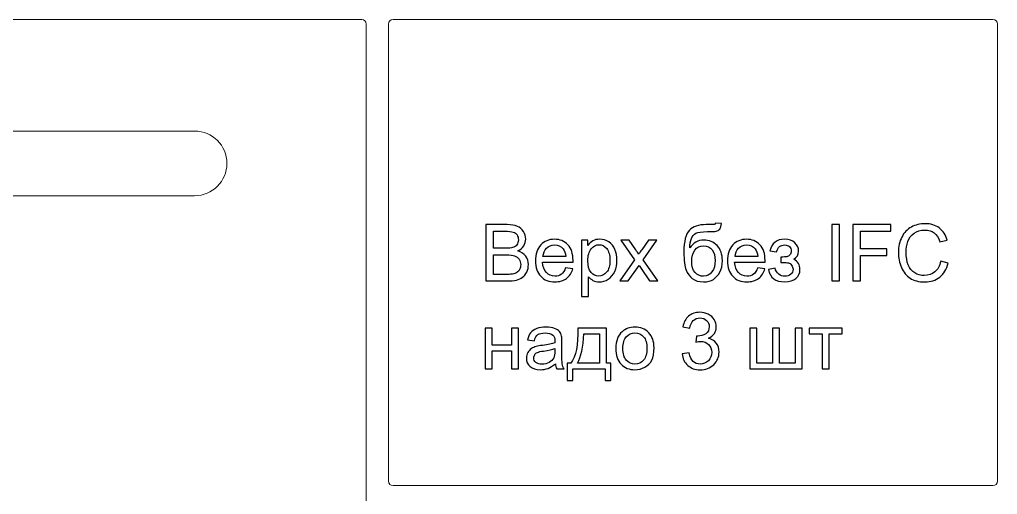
# Model space of a CAD drawing. Header units: millimetres. Extents: x -710 to 427, y -268 to 707.
# Drawn here: x -309.7 to 128.8, y 493.7 to 706.7 of the extents above; entities that cross this region are included whole.
import ezdxf

# ---------------------------------------------------------------- set-up
doc = ezdxf.new("R2010")
doc.units = ezdxf.units.MM
doc.header["$MEASUREMENT"] = 0
doc.layers.add('layer 1', color=7, linetype='Continuous')

msp = doc.modelspace()

# ---------------------------------------------------------------- linework, layer by layer
at = {"layer": 'layer 1', "color": 250, "lineweight": 9}
for points, knots in [([(-423.2392, 132.658), (-423.2392, 132.658), (-426.2391, 132.658), (-426.2391, 132.658), (-426.7899, 132.658), (-427.2391, 133.1072), (-427.2391, 133.658), (-427.2391, 133.658), (-427.2391, 704.658), (-427.2391, 704.658), (-427.2391, 705.7596), (-426.3407, 706.658), (-425.2391, 706.658), (-425.2391, 706.658), (-156.2391, 706.658), (-156.2391, 706.658), (-155.1375, 706.658), (-154.2391, 705.7596), (-154.2391, 704.658), (-154.2391, 704.658), (-154.2391, 133.658), (-154.2391, 133.658), (-154.2391, 133.1072), (-154.6883, 132.658), (-155.2391, 132.658), (-155.2391, 132.658), (-158.2392, 132.658), (-158.2392, 132.658), (-158.79, 132.658), (-159.2392, 132.2088), (-159.2392, 131.658), (-159.2392, 131.658), (-159.2392, 128.658), (-159.2392, 128.658), (-159.2392, 128.1072), (-159.6884, 127.658), (-160.2392, 127.658), (-160.2392, 127.658), (-421.2392, 127.658), (-421.2392, 127.658), (-421.79, 127.658), (-422.2392, 128.1072), (-422.2392, 128.658), (-422.2392, 128.658), (-422.2392, 131.658), (-422.2392, 131.658), (-422.2392, 132.2088), (-422.6884, 132.658), (-423.2392, 132.658)], [0, 0, 0, 0, 0.0625, 0.0625, 0.0625, 0.125, 0.125, 0.125, 0.1875, 0.1875, 0.1875, 0.25, 0.25, 0.25, 0.3125, 0.3125, 0.3125, 0.375, 0.375, 0.375, 0.4375, 0.4375, 0.4375, 0.5, 0.5, 0.5, 0.5625, 0.5625, 0.5625, 0.625, 0.625, 0.625, 0.6875, 0.6875, 0.6875, 0.75, 0.75, 0.75, 0.8125, 0.8125, 0.8125, 0.875, 0.875, 0.875, 0.9375, 0.9375, 0.9375, 1, 1, 1, 1]), ([(-142.2391, 706.658), (-142.2391, 706.658), (126.7609, 706.658), (126.7609, 706.658), (127.8625, 706.658), (128.7609, 705.7596), (128.7609, 704.658), (128.7609, 704.658), (128.7609, 499.658), (128.7609, 499.658), (128.7609, 498.5564), (127.8625, 497.658), (126.7609, 497.658), (126.7609, 497.658), (-142.2391, 497.658), (-142.2391, 497.658), (-143.3407, 497.658), (-144.2391, 498.5564), (-144.2391, 499.658), (-144.2391, 499.658), (-144.2391, 704.658), (-144.2391, 704.658), (-144.2391, 705.7596), (-143.3407, 706.658), (-142.2391, 706.658)], [0, 0, 0, 0, 0.125, 0.125, 0.125, 0.25, 0.25, 0.25, 0.375, 0.375, 0.375, 0.5, 0.5, 0.5, 0.625, 0.625, 0.625, 0.75, 0.75, 0.75, 0.875, 0.875, 0.875, 1, 1, 1, 1]), ([(-231.2391, 627.658), (-231.2391, 627.658), (-350.2391, 627.658), (-350.2391, 627.658), (-358.2472, 627.658), (-364.7391, 634.1498), (-364.7391, 642.158), (-364.7391, 650.1662), (-358.2472, 656.658), (-350.2391, 656.658), (-350.2391, 656.658), (-231.2391, 656.658), (-231.2391, 656.658), (-223.231, 656.658), (-216.7391, 650.1662), (-216.7391, 642.158), (-216.7391, 634.1498), (-223.231, 627.658), (-231.2391, 627.658)], [0, 0, 0, 0, 0.16666667, 0.16666667, 0.16666667, 0.33333333, 0.33333333, 0.33333333, 0.5, 0.5, 0.5, 0.66666667, 0.66666667, 0.66666667, 0.83333333, 0.83333333, 0.83333333, 1, 1, 1, 1])]:
    msp.add_open_spline(points, degree=3, knots=knots, dxfattribs=at)
at = {"layer": 'layer 1', "color": 142}
for points, knots in [([(-100.6196, 589.4404), (-100.6196, 589.4404), (-100.6196, 614.6993), (-100.6196, 614.6993), (-100.6196, 614.6993), (-91.1417, 614.6993), (-91.1417, 614.6993), (-89.2131, 614.6993), (-87.6668, 614.4465), (-86.4967, 613.935), (-85.3326, 613.4234), (-84.4212, 612.6356), (-83.7627, 611.5713), (-83.0983, 610.513), (-82.7691, 609.4018), (-82.7691, 608.2376), (-82.7691, 607.1616), (-83.063, 606.1444), (-83.6451, 605.1919), (-84.2272, 604.2394), (-85.1091, 603.4692), (-86.291, 602.8812), (-84.7622, 602.4344), (-83.5863, 601.67), (-82.7691, 600.5882), (-81.9459, 599.5122), (-81.5343, 598.2363), (-81.5343, 596.7664), (-81.5343, 595.5787), (-81.7872, 594.4792), (-82.2869, 593.4621), (-82.7867, 592.4449), (-83.4041, 591.6629), (-84.139, 591.1102), (-84.874, 590.5634), (-85.7971, 590.146), (-86.9024, 589.8637), (-88.0137, 589.5815), (-89.3719, 589.4404), (-90.9829, 589.4404), (-90.9829, 589.4404), (-100.6196, 589.4404), (-100.6196, 589.4404)], [0, 0, 0, 0, 0.07142857, 0.07142857, 0.07142857, 0.14285714, 0.14285714, 0.14285714, 0.21428571, 0.21428571, 0.21428571, 0.28571429, 0.28571429, 0.28571429, 0.35714286, 0.35714286, 0.35714286, 0.42857143, 0.42857143, 0.42857143, 0.5, 0.5, 0.5, 0.57142857, 0.57142857, 0.57142857, 0.64285714, 0.64285714, 0.64285714, 0.71428571, 0.71428571, 0.71428571, 0.78571429, 0.78571429, 0.78571429, 0.85714286, 0.85714286, 0.85714286, 0.92857143, 0.92857143, 0.92857143, 1, 1, 1, 1]), ([(2.2856, 615.299), (2.2856, 615.299), (5.0373, 615.2637), (5.0373, 615.2637), (4.9138, 614.0349), (4.6375, 613.1765), (4.22, 612.6944), (3.8026, 612.2122), (3.2675, 611.9065), (2.609, 611.7654), (1.9505, 611.6301), (0.657, 611.5596), (-1.2657, 611.5596), (-3.8174, 611.5596), (-5.5578, 611.3126), (-6.4868, 610.8187), (-7.4099, 610.3249), (-8.0802, 609.537), (-8.4858, 608.4551), (-8.8915, 607.3674), (-9.115, 605.9739), (-9.162, 604.263), (-8.38, 605.4271), (-7.4687, 606.2973), (-6.4221, 606.8794), (-5.3814, 607.4615), (-4.1996, 607.7496), (-2.8943, 607.7496), (-0.4954, 607.7496), (1.4919, 606.9264), (3.0676, 605.2801), (4.6375, 603.6338), (5.4254, 601.4055), (5.4254, 598.5891), (5.4254, 596.4548), (5.0314, 594.7027), (4.2377, 593.3386), (3.4439, 591.9745), (2.5032, 590.9162), (1.4155, 590.1695), (0.3336, 589.4228), (-1.1481, 589.0523), (-3.0178, 589.0523), (-5.1933, 589.0523), (-6.8807, 589.5462), (-8.086, 590.5399), (-9.2914, 591.5335), (-10.2145, 592.8036), (-10.8612, 594.3499), (-11.5021, 595.8962), (-11.8255, 598.595), (-11.8255, 602.4344), (-11.8255, 607.2616), (-11.0082, 610.513), (-9.3795, 612.1887), (-7.7509, 613.8644), (-5.2403, 614.6993), (-1.8536, 614.6993), (0.2572, 614.6993), (1.4507, 614.7346), (1.7388, 614.8051), (2.0211, 614.8757), (2.2033, 615.0403), (2.2856, 615.299)], [0, 0, 0, 0, 0.04761905, 0.04761905, 0.04761905, 0.0952381, 0.0952381, 0.0952381, 0.14285714, 0.14285714, 0.14285714, 0.19047619, 0.19047619, 0.19047619, 0.23809524, 0.23809524, 0.23809524, 0.28571429, 0.28571429, 0.28571429, 0.33333333, 0.33333333, 0.33333333, 0.38095238, 0.38095238, 0.38095238, 0.42857143, 0.42857143, 0.42857143, 0.47619048, 0.47619048, 0.47619048, 0.52380952, 0.52380952, 0.52380952, 0.57142857, 0.57142857, 0.57142857, 0.61904762, 0.61904762, 0.61904762, 0.66666667, 0.66666667, 0.66666667, 0.71428571, 0.71428571, 0.71428571, 0.76190476, 0.76190476, 0.76190476, 0.80952381, 0.80952381, 0.80952381, 0.85714286, 0.85714286, 0.85714286, 0.9047619, 0.9047619, 0.9047619, 0.95238095, 0.95238095, 0.95238095, 1, 1, 1, 1]), ([(54.5379, 589.4404), (54.5379, 589.4404), (54.5379, 614.6993), (54.5379, 614.6993), (54.5379, 614.6993), (57.8893, 614.6993), (57.8893, 614.6993), (57.8893, 614.6993), (57.8893, 589.4404), (57.8893, 589.4404), (57.8893, 589.4404), (54.5379, 589.4404), (54.5379, 589.4404)], [0, 0, 0, 0, 0.25, 0.25, 0.25, 0.5, 0.5, 0.5, 0.75, 0.75, 0.75, 1, 1, 1, 1]), ([(63.9512, 589.4404), (63.9512, 589.4404), (63.9512, 614.6993), (63.9512, 614.6993), (63.9512, 614.6993), (80.9904, 614.6993), (80.9904, 614.6993), (80.9904, 614.6993), (80.9904, 611.736), (80.9904, 611.736), (80.9904, 611.736), (67.3026, 611.736), (67.3026, 611.736), (67.3026, 611.736), (67.3026, 603.869), (67.3026, 603.869), (67.3026, 603.869), (79.1559, 603.869), (79.1559, 603.869), (79.1559, 603.869), (79.1559, 600.9057), (79.1559, 600.9057), (79.1559, 600.9057), (67.3026, 600.9057), (67.3026, 600.9057), (67.3026, 600.9057), (67.3026, 589.4404), (67.3026, 589.4404), (67.3026, 589.4404), (63.9512, 589.4404), (63.9512, 589.4404)], [0, 0, 0, 0, 0.1, 0.1, 0.1, 0.2, 0.2, 0.2, 0.3, 0.3, 0.3, 0.4, 0.4, 0.4, 0.5, 0.5, 0.5, 0.6, 0.6, 0.6, 0.7, 0.7, 0.7, 0.8, 0.8, 0.8, 0.9, 0.9, 0.9, 1, 1, 1, 1]), ([(103.3154, 598.301), (103.3154, 598.301), (106.6668, 597.4543), (106.6668, 597.4543), (105.9671, 594.7086), (104.7088, 592.6213), (102.892, 591.1808), (101.0752, 589.7403), (98.8527, 589.0171), (96.2245, 589.0171), (93.5081, 589.0171), (91.2974, 589.5698), (89.5923, 590.681), (87.8872, 591.7864), (86.5937, 593.3915), (85.7059, 595.4905), (84.818, 597.5955), (84.3712, 599.8474), (84.3712, 602.258), (84.3712, 604.8862), (84.871, 607.1793), (85.8764, 609.1372), (86.8818, 611.0951), (88.3105, 612.5826), (90.1626, 613.5998), (92.0147, 614.617), (94.0549, 615.1226), (96.2774, 615.1226), (98.8057, 615.1226), (100.9282, 614.4818), (102.6451, 613.1941), (104.3678, 611.9065), (105.5673, 610.1014), (106.2434, 607.7731), (106.2434, 607.7731), (102.9626, 606.997), (102.9626, 606.997), (102.3805, 608.8314), (101.528, 610.172), (100.4167, 611.0069), (99.3055, 611.8477), (97.9061, 612.2651), (96.2187, 612.2651), (94.2843, 612.2651), (92.6615, 611.8006), (91.3621, 610.8717), (90.0627, 609.9427), (89.1455, 608.6903), (88.6222, 607.1263), (88.093, 605.5565), (87.8284, 603.9396), (87.8284, 602.2756), (87.8284, 600.1296), (88.14, 598.254), (88.7633, 596.6547), (89.3865, 595.0496), (90.3567, 593.856), (91.6737, 593.0623), (92.9907, 592.2685), (94.4136, 591.8746), (95.9482, 591.8746), (97.8179, 591.8746), (99.3937, 592.4155), (100.6872, 593.4915), (101.9807, 594.5733), (102.8568, 596.1726), (103.3154, 598.301)], [0, 0, 0, 0, 0.04545455, 0.04545455, 0.04545455, 0.09090909, 0.09090909, 0.09090909, 0.13636364, 0.13636364, 0.13636364, 0.18181818, 0.18181818, 0.18181818, 0.22727273, 0.22727273, 0.22727273, 0.27272727, 0.27272727, 0.27272727, 0.31818182, 0.31818182, 0.31818182, 0.36363636, 0.36363636, 0.36363636, 0.40909091, 0.40909091, 0.40909091, 0.45454545, 0.45454545, 0.45454545, 0.5, 0.5, 0.5, 0.54545455, 0.54545455, 0.54545455, 0.59090909, 0.59090909, 0.59090909, 0.63636364, 0.63636364, 0.63636364, 0.68181818, 0.68181818, 0.68181818, 0.72727273, 0.72727273, 0.72727273, 0.77272727, 0.77272727, 0.77272727, 0.81818182, 0.81818182, 0.81818182, 0.86363636, 0.86363636, 0.86363636, 0.90909091, 0.90909091, 0.90909091, 0.95454545, 0.95454545, 0.95454545, 1, 1, 1, 1]), ([(-97.2682, 604.0807), (-97.2682, 604.0807), (-91.8061, 604.0807), (-91.8061, 604.0807), (-90.3244, 604.0807), (-89.2602, 604.1806), (-88.6193, 604.3747), (-87.7667, 604.6275), (-87.1259, 605.0508), (-86.6966, 605.6388), (-86.2674, 606.2268), (-86.0499, 606.9617), (-86.0499, 607.8495), (-86.0499, 608.6903), (-86.2498, 609.4312), (-86.6555, 610.0662), (-87.0553, 610.707), (-87.6315, 611.148), (-88.3782, 611.3832), (-89.1249, 611.6184), (-90.4067, 611.736), (-92.2176, 611.736), (-92.2176, 611.736), (-97.2682, 611.736), (-97.2682, 611.736), (-97.2682, 611.736), (-97.2682, 604.0807), (-97.2682, 604.0807)], [0, 0, 0, 0, 0.11111111, 0.11111111, 0.11111111, 0.22222222, 0.22222222, 0.22222222, 0.33333333, 0.33333333, 0.33333333, 0.44444444, 0.44444444, 0.44444444, 0.55555556, 0.55555556, 0.55555556, 0.66666667, 0.66666667, 0.66666667, 0.77777778, 0.77777778, 0.77777778, 0.88888889, 0.88888889, 0.88888889, 1, 1, 1, 1]), ([(-64.8479, 595.3671), (-64.8479, 595.3671), (-61.6376, 594.9437), (-61.6376, 594.9437), (-62.1374, 593.0799), (-63.0723, 591.6276), (-64.4363, 590.5987), (-65.8004, 589.5698), (-67.5408, 589.0523), (-69.6633, 589.0523), (-72.3327, 589.0523), (-74.4494, 589.8755), (-76.0133, 591.5218), (-77.5773, 593.1622), (-78.3593, 595.4729), (-78.3593, 598.4421), (-78.3593, 601.5113), (-77.5715, 603.8984), (-75.9898, 605.5918), (-74.4082, 607.291), (-72.3562, 608.1376), (-69.8339, 608.1376), (-67.3938, 608.1376), (-65.4006, 607.3086), (-63.8543, 605.6447), (-62.3079, 603.9807), (-61.5318, 601.6406), (-61.5318, 598.6244), (-61.5318, 598.4421), (-61.5377, 598.1658), (-61.5494, 597.8012), (-61.5494, 597.8012), (-75.1843, 597.8012), (-75.1843, 597.8012), (-75.0667, 595.7963), (-74.5023, 594.2558), (-73.4792, 593.1916), (-72.462, 592.1274), (-71.1862, 591.5923), (-69.6633, 591.5923), (-68.5286, 591.5923), (-67.5584, 591.8922), (-66.7588, 592.4919), (-65.9533, 593.0917), (-65.3183, 594.05), (-64.8479, 595.3671)], [0, 0, 0, 0, 0.06666667, 0.06666667, 0.06666667, 0.13333333, 0.13333333, 0.13333333, 0.2, 0.2, 0.2, 0.26666667, 0.26666667, 0.26666667, 0.33333333, 0.33333333, 0.33333333, 0.4, 0.4, 0.4, 0.46666667, 0.46666667, 0.46666667, 0.53333333, 0.53333333, 0.53333333, 0.6, 0.6, 0.6, 0.66666667, 0.66666667, 0.66666667, 0.73333333, 0.73333333, 0.73333333, 0.8, 0.8, 0.8, 0.86666667, 0.86666667, 0.86666667, 0.93333333, 0.93333333, 0.93333333, 1, 1, 1, 1]), ([(-75.0079, 600.3412), (-75.0079, 600.3412), (-64.8126, 600.3412), (-64.8126, 600.3412), (-64.9479, 601.8817), (-65.3418, 603.0341), (-65.9827, 603.8043), (-66.9646, 604.9979), (-68.2464, 605.5976), (-69.8162, 605.5976), (-71.2391, 605.5976), (-72.4327, 605.1214), (-73.4028, 604.1689), (-74.3671, 603.2164), (-74.9021, 601.9405), (-75.0079, 600.3412)], [0, 0, 0, 0, 0.2, 0.2, 0.2, 0.4, 0.4, 0.4, 0.6, 0.6, 0.6, 0.8, 0.8, 0.8, 1, 1, 1, 1]), ([(-57.716, 582.4201), (-57.716, 582.4201), (-57.716, 607.7496), (-57.716, 607.7496), (-57.716, 607.7496), (-54.8937, 607.7496), (-54.8937, 607.7496), (-54.8937, 607.7496), (-54.8937, 605.3448), (-54.8937, 605.3448), (-54.2293, 606.2738), (-53.4767, 606.9735), (-52.636, 607.438), (-51.8011, 607.9024), (-50.7839, 608.1376), (-49.5903, 608.1376), (-48.0263, 608.1376), (-46.6505, 607.7378), (-45.4569, 606.9323), (-44.2634, 606.1327), (-43.3638, 604.9979), (-42.7523, 603.5398), (-42.1467, 602.0757), (-41.841, 600.4765), (-41.841, 598.7302), (-41.841, 596.8664), (-42.1761, 595.1848), (-42.8464, 593.6855), (-43.5167, 592.1921), (-44.4927, 591.0455), (-45.7744, 590.2459), (-47.0503, 589.4522), (-48.3967, 589.0523), (-49.8079, 589.0523), (-50.8427, 589.0523), (-51.7717, 589.2699), (-52.5889, 589.705), (-53.4121, 590.1401), (-54.0824, 590.6869), (-54.6115, 591.3513), (-54.6115, 591.3513), (-54.6115, 582.4201), (-54.6115, 582.4201), (-54.6115, 582.4201), (-57.716, 582.4201), (-57.716, 582.4201)], [0, 0, 0, 0, 0.06666667, 0.06666667, 0.06666667, 0.13333333, 0.13333333, 0.13333333, 0.2, 0.2, 0.2, 0.26666667, 0.26666667, 0.26666667, 0.33333333, 0.33333333, 0.33333333, 0.4, 0.4, 0.4, 0.46666667, 0.46666667, 0.46666667, 0.53333333, 0.53333333, 0.53333333, 0.6, 0.6, 0.6, 0.66666667, 0.66666667, 0.66666667, 0.73333333, 0.73333333, 0.73333333, 0.8, 0.8, 0.8, 0.86666667, 0.86666667, 0.86666667, 0.93333333, 0.93333333, 0.93333333, 1, 1, 1, 1]), ([(-54.8937, 598.4833), (-54.8937, 596.1373), (-54.4175, 594.4028), (-53.4709, 593.2798), (-52.5184, 592.1568), (-51.366, 591.5923), (-50.0136, 591.5923), (-48.6378, 591.5923), (-47.4619, 592.1744), (-46.4859, 593.3386), (-45.504, 594.5028), (-45.016, 596.3019), (-45.016, 598.742), (-45.016, 601.0703), (-45.4922, 602.8107), (-46.4506, 603.969), (-47.409, 605.1273), (-48.5496, 605.7035), (-49.8784, 605.7035), (-51.1955, 605.7035), (-52.3596, 605.0861), (-53.3709, 603.8573), (-54.3881, 602.6225), (-54.8937, 600.8351), (-54.8937, 598.4833)], [0, 0, 0, 0, 0.125, 0.125, 0.125, 0.25, 0.25, 0.25, 0.375, 0.375, 0.375, 0.5, 0.5, 0.5, 0.625, 0.625, 0.625, 0.75, 0.75, 0.75, 0.875, 0.875, 0.875, 1, 1, 1, 1]), ([(-40.6062, 589.4404), (-40.6062, 589.4404), (-33.9211, 598.9242), (-33.9211, 598.9242), (-33.9211, 598.9242), (-40.1123, 607.7496), (-40.1123, 607.7496), (-40.1123, 607.7496), (-36.2965, 607.7496), (-36.2965, 607.7496), (-36.2965, 607.7496), (-33.4037, 603.428), (-33.4037, 603.428), (-32.8686, 602.6167), (-32.4453, 601.9581), (-32.1454, 601.4407), (-31.6222, 602.1757), (-31.1577, 602.8401), (-30.7402, 603.4339), (-30.7402, 603.4339), (-27.6946, 607.7496), (-27.6946, 607.7496), (-27.6946, 607.7496), (-23.9022, 607.7496), (-23.9022, 607.7496), (-23.9022, 607.7496), (-30.1287, 598.9242), (-30.1287, 598.9242), (-30.1287, 598.9242), (-23.4965, 589.4404), (-23.4965, 589.4404), (-23.4965, 589.4404), (-27.2712, 589.4404), (-27.2712, 589.4404), (-27.2712, 589.4404), (-31.0577, 595.0848), (-31.0577, 595.0848), (-31.0577, 595.0848), (-31.922, 596.443), (-31.922, 596.443), (-31.922, 596.443), (-36.8139, 589.4404), (-36.8139, 589.4404), (-36.8139, 589.4404), (-40.6062, 589.4404), (-40.6062, 589.4404)], [0, 0, 0, 0, 0.06666667, 0.06666667, 0.06666667, 0.13333333, 0.13333333, 0.13333333, 0.2, 0.2, 0.2, 0.26666667, 0.26666667, 0.26666667, 0.33333333, 0.33333333, 0.33333333, 0.4, 0.4, 0.4, 0.46666667, 0.46666667, 0.46666667, 0.53333333, 0.53333333, 0.53333333, 0.6, 0.6, 0.6, 0.66666667, 0.66666667, 0.66666667, 0.73333333, 0.73333333, 0.73333333, 0.8, 0.8, 0.8, 0.86666667, 0.86666667, 0.86666667, 0.93333333, 0.93333333, 0.93333333, 1, 1, 1, 1]), ([(2.1798, 598.6773), (2.1798, 600.5764), (1.7271, 602.1345), (0.8275, 603.3516), (-0.0721, 604.5687), (-1.3421, 605.1743), (-2.9825, 605.1743), (-4.6935, 605.1743), (-6.0105, 604.5334), (-6.9395, 603.2458), (-7.8685, 601.964), (-8.333, 600.253), (-8.333, 598.107), (-8.333, 595.9903), (-7.8214, 594.3675), (-6.7925, 593.2445), (-5.7695, 592.1215), (-4.4995, 591.5571), (-3.0001, 591.5571), (-1.4597, 591.5571), (-0.2132, 592.2097), (0.7452, 593.5091), (1.7036, 594.8085), (2.1798, 596.5312), (2.1798, 598.6773)], [0, 0, 0, 0, 0.125, 0.125, 0.125, 0.25, 0.25, 0.25, 0.375, 0.375, 0.375, 0.5, 0.5, 0.5, 0.625, 0.625, 0.625, 0.75, 0.75, 0.75, 0.875, 0.875, 0.875, 1, 1, 1, 1]), ([(21.2534, 595.3671), (21.2534, 595.3671), (24.4637, 594.9437), (24.4637, 594.9437), (23.9639, 593.0799), (23.029, 591.6276), (21.665, 590.5987), (20.3009, 589.5698), (18.5605, 589.0523), (16.438, 589.0523), (13.7686, 589.0523), (11.6519, 589.8755), (10.088, 591.5218), (8.524, 593.1622), (7.742, 595.4729), (7.742, 598.4421), (7.742, 601.5113), (8.5298, 603.8984), (10.1115, 605.5918), (11.6931, 607.291), (13.7451, 608.1376), (16.2674, 608.1376), (18.7075, 608.1376), (20.7007, 607.3086), (22.247, 605.6447), (23.7934, 603.9807), (24.5695, 601.6406), (24.5695, 598.6244), (24.5695, 598.4421), (24.5636, 598.1658), (24.5519, 597.8012), (24.5519, 597.8012), (10.917, 597.8012), (10.917, 597.8012), (11.0346, 595.7963), (11.599, 594.2558), (12.6221, 593.1916), (13.6393, 592.1274), (14.9151, 591.5923), (16.438, 591.5923), (17.5727, 591.5923), (18.5429, 591.8922), (19.3425, 592.4919), (20.148, 593.0917), (20.783, 594.05), (21.2534, 595.3671)], [0, 0, 0, 0, 0.06666667, 0.06666667, 0.06666667, 0.13333333, 0.13333333, 0.13333333, 0.2, 0.2, 0.2, 0.26666667, 0.26666667, 0.26666667, 0.33333333, 0.33333333, 0.33333333, 0.4, 0.4, 0.4, 0.46666667, 0.46666667, 0.46666667, 0.53333333, 0.53333333, 0.53333333, 0.6, 0.6, 0.6, 0.66666667, 0.66666667, 0.66666667, 0.73333333, 0.73333333, 0.73333333, 0.8, 0.8, 0.8, 0.86666667, 0.86666667, 0.86666667, 0.93333333, 0.93333333, 0.93333333, 1, 1, 1, 1]), ([(11.0934, 600.3412), (11.0934, 600.3412), (21.2887, 600.3412), (21.2887, 600.3412), (21.1534, 601.8817), (20.7595, 603.0341), (20.1186, 603.8043), (19.1367, 604.9979), (17.8549, 605.5976), (16.2851, 605.5976), (14.8622, 605.5976), (13.6686, 605.1214), (12.6985, 604.1689), (11.7342, 603.2164), (11.1992, 601.9405), (11.0934, 600.3412)], [0, 0, 0, 0, 0.2, 0.2, 0.2, 0.4, 0.4, 0.4, 0.6, 0.6, 0.6, 0.8, 0.8, 0.8, 1, 1, 1, 1]), ([(31.6662, 597.7307), (31.6662, 597.7307), (31.6662, 600.1649), (31.6662, 600.1649), (32.9715, 600.1766), (33.8652, 600.2295), (34.3355, 600.3177), (34.8118, 600.4118), (35.2645, 600.6823), (35.6879, 601.1409), (36.1112, 601.5995), (36.3229, 602.1698), (36.3229, 602.8577), (36.3229, 603.6868), (36.0465, 604.357), (35.4879, 604.8509), (34.9294, 605.3507), (34.2121, 605.5976), (33.3242, 605.5976), (31.578, 605.5976), (30.355, 604.5746), (29.6553, 602.5285), (29.6553, 602.5285), (26.692, 603.0224), (26.692, 603.0224), (27.6092, 606.4325), (29.8317, 608.1376), (33.3478, 608.1376), (35.2998, 608.1376), (36.8285, 607.6085), (37.9398, 606.5443), (39.051, 605.48), (39.6037, 604.21), (39.6037, 602.7343), (39.6037, 601.2467), (38.8805, 600.059), (37.44, 599.183), (38.3631, 598.6891), (39.051, 598.0599), (39.5155, 597.2956), (39.9741, 596.5312), (40.2034, 595.6258), (40.2034, 594.5792), (40.2034, 592.9388), (39.6037, 591.61), (38.4101, 590.5869), (37.2107, 589.5639), (35.5409, 589.0523), (33.3889, 589.0523), (29.2144, 589.0523), (26.792, 590.8985), (26.1276, 594.591), (26.1276, 594.591), (29.0556, 595.226), (29.0556, 595.226), (29.3202, 594.0618), (29.8553, 593.1563), (30.6666, 592.5154), (31.478, 591.8746), (32.4011, 591.5571), (33.4477, 591.5571), (34.4943, 591.5571), (35.3645, 591.851), (36.0583, 592.4449), (36.7521, 593.0329), (37.099, 593.7854), (37.099, 594.7027), (37.099, 595.4141), (36.8814, 596.0315), (36.4463, 596.5606), (36.0112, 597.0898), (35.5467, 597.4191), (35.0529, 597.5484), (34.559, 597.6836), (33.6653, 597.7483), (32.3717, 597.7483), (32.2659, 597.7483), (32.0307, 597.7424), (31.6662, 597.7307)], [0, 0, 0, 0, 0.03846154, 0.03846154, 0.03846154, 0.07692308, 0.07692308, 0.07692308, 0.11538462, 0.11538462, 0.11538462, 0.15384615, 0.15384615, 0.15384615, 0.19230769, 0.19230769, 0.19230769, 0.23076923, 0.23076923, 0.23076923, 0.26923077, 0.26923077, 0.26923077, 0.30769231, 0.30769231, 0.30769231, 0.34615385, 0.34615385, 0.34615385, 0.38461538, 0.38461538, 0.38461538, 0.42307692, 0.42307692, 0.42307692, 0.46153846, 0.46153846, 0.46153846, 0.5, 0.5, 0.5, 0.53846154, 0.53846154, 0.53846154, 0.57692308, 0.57692308, 0.57692308, 0.61538462, 0.61538462, 0.61538462, 0.65384615, 0.65384615, 0.65384615, 0.69230769, 0.69230769, 0.69230769, 0.73076923, 0.73076923, 0.73076923, 0.76923077, 0.76923077, 0.76923077, 0.80769231, 0.80769231, 0.80769231, 0.84615385, 0.84615385, 0.84615385, 0.88461538, 0.88461538, 0.88461538, 0.92307692, 0.92307692, 0.92307692, 0.96153846, 0.96153846, 0.96153846, 1, 1, 1, 1]), ([(-97.2682, 592.4037), (-97.2682, 592.4037), (-90.977, 592.4037), (-90.977, 592.4037), (-89.8952, 592.4037), (-89.1367, 592.4449), (-88.6957, 592.5272), (-87.9314, 592.6624), (-87.2846, 592.8917), (-86.7672, 593.2151), (-86.2498, 593.5385), (-85.8265, 594.0089), (-85.4913, 594.6262), (-85.1562, 595.2436), (-84.9916, 595.955), (-84.9916, 596.7605), (-84.9916, 597.7072), (-85.2326, 598.5244), (-85.7206, 599.2241), (-86.2028, 599.9238), (-86.873, 600.4118), (-87.7315, 600.694), (-88.584, 600.9762), (-89.8187, 601.1174), (-91.4239, 601.1174), (-91.4239, 601.1174), (-97.2682, 601.1174), (-97.2682, 601.1174), (-97.2682, 601.1174), (-97.2682, 592.4037), (-97.2682, 592.4037)], [0, 0, 0, 0, 0.1, 0.1, 0.1, 0.2, 0.2, 0.2, 0.3, 0.3, 0.3, 0.4, 0.4, 0.4, 0.5, 0.5, 0.5, 0.6, 0.6, 0.6, 0.7, 0.7, 0.7, 0.8, 0.8, 0.8, 0.9, 0.9, 0.9, 1, 1, 1, 1]), ([(-12.6075, 556.732), (-12.6075, 556.732), (-9.5031, 557.1553), (-9.5031, 557.1553), (-9.1444, 555.3914), (-8.5447, 554.1214), (-7.6922, 553.3453), (-6.8396, 552.5692), (-5.793, 552.1811), (-4.5524, 552.1811), (-3.0825, 552.1811), (-1.8419, 552.6868), (-0.8424, 553.6981), (0.1572, 554.7094), (0.6569, 555.9618), (0.6569, 557.4552), (0.6569, 558.878), (0.1924, 560.054), (-0.7424, 560.983), (-1.6714, 561.9061), (-2.8532, 562.3706), (-4.2937, 562.3706), (-4.8817, 562.3706), (-5.6108, 562.253), (-6.4868, 562.0237), (-6.4868, 562.0237), (-6.1399, 564.74), (-6.1399, 564.74), (-5.9341, 564.7165), (-5.7636, 564.7048), (-5.6402, 564.7048), (-4.3114, 564.7048), (-3.1237, 565.0517), (-2.0595, 565.7396), (-1.0011, 566.4275), (-0.472, 567.4858), (-0.472, 568.9146), (-0.472, 570.0494), (-0.86, 570.9901), (-1.6303, 571.7368), (-2.4005, 572.4835), (-3.3941, 572.8539), (-4.6112, 572.8539), (-5.8224, 572.8539), (-6.8279, 572.4718), (-7.6334, 571.7074), (-8.4389, 570.9431), (-8.9563, 569.7965), (-9.1856, 568.2678), (-9.1856, 568.2678), (-12.29, 568.8323), (-12.29, 568.8323), (-11.9079, 570.9137), (-11.0494, 572.5306), (-9.703, 573.6771), (-8.3624, 574.8236), (-6.6867, 575.3939), (-4.6877, 575.3939), (-3.3118, 575.3939), (-2.0418, 575.1), (-0.8835, 574.5061), (0.2806, 573.9182), (1.1684, 573.1126), (1.7799, 572.0955), (2.3973, 571.0724), (2.703, 569.9906), (2.703, 568.844), (2.703, 567.7563), (2.4091, 566.7685), (1.827, 565.8748), (1.239, 564.9811), (0.3688, 564.2697), (-0.7777, 563.7405), (0.7157, 563.3995), (1.874, 562.6822), (2.703, 561.5944), (3.5262, 560.5126), (3.9378, 559.1485), (3.9378, 557.5199), (3.9378, 555.315), (3.1322, 553.4394), (1.5271, 551.9048), (-0.0839, 550.3702), (-2.1183, 549.6059), (-4.576, 549.6059), (-6.7926, 549.6059), (-8.6329, 550.2703), (-10.0969, 551.5932), (-11.5668, 552.9161), (-12.4017, 554.6271), (-12.6075, 556.732)], [0, 0, 0, 0, 0.03333333, 0.03333333, 0.03333333, 0.06666667, 0.06666667, 0.06666667, 0.1, 0.1, 0.1, 0.13333333, 0.13333333, 0.13333333, 0.16666667, 0.16666667, 0.16666667, 0.2, 0.2, 0.2, 0.23333333, 0.23333333, 0.23333333, 0.26666667, 0.26666667, 0.26666667, 0.3, 0.3, 0.3, 0.33333333, 0.33333333, 0.33333333, 0.36666667, 0.36666667, 0.36666667, 0.4, 0.4, 0.4, 0.43333333, 0.43333333, 0.43333333, 0.46666667, 0.46666667, 0.46666667, 0.5, 0.5, 0.5, 0.53333333, 0.53333333, 0.53333333, 0.56666667, 0.56666667, 0.56666667, 0.6, 0.6, 0.6, 0.63333333, 0.63333333, 0.63333333, 0.66666667, 0.66666667, 0.66666667, 0.7, 0.7, 0.7, 0.73333333, 0.73333333, 0.73333333, 0.76666667, 0.76666667, 0.76666667, 0.8, 0.8, 0.8, 0.83333333, 0.83333333, 0.83333333, 0.86666667, 0.86666667, 0.86666667, 0.9, 0.9, 0.9, 0.93333333, 0.93333333, 0.93333333, 0.96666667, 0.96666667, 0.96666667, 1, 1, 1, 1]), ([(-100.8666, 568.3384), (-100.8666, 568.3384), (-97.7621, 568.3384), (-97.7621, 568.3384), (-97.7621, 568.3384), (-97.7621, 560.7184), (-97.7621, 560.7184), (-97.7621, 560.7184), (-89.1543, 560.7184), (-89.1543, 560.7184), (-89.1543, 560.7184), (-89.1543, 568.3384), (-89.1543, 568.3384), (-89.1543, 568.3384), (-86.0499, 568.3384), (-86.0499, 568.3384), (-86.0499, 568.3384), (-86.0499, 550.0292), (-86.0499, 550.0292), (-86.0499, 550.0292), (-89.1543, 550.0292), (-89.1543, 550.0292), (-89.1543, 550.0292), (-89.1543, 558.1431), (-89.1543, 558.1431), (-89.1543, 558.1431), (-97.7621, 558.1431), (-97.7621, 558.1431), (-97.7621, 558.1431), (-97.7621, 550.0292), (-97.7621, 550.0292), (-97.7621, 550.0292), (-100.8666, 550.0292), (-100.8666, 550.0292), (-100.8666, 550.0292), (-100.8666, 568.3384), (-100.8666, 568.3384)], [0, 0, 0, 0, 0.08333333, 0.08333333, 0.08333333, 0.16666667, 0.16666667, 0.16666667, 0.25, 0.25, 0.25, 0.33333333, 0.33333333, 0.33333333, 0.41666667, 0.41666667, 0.41666667, 0.5, 0.5, 0.5, 0.58333333, 0.58333333, 0.58333333, 0.66666667, 0.66666667, 0.66666667, 0.75, 0.75, 0.75, 0.83333333, 0.83333333, 0.83333333, 0.91666667, 0.91666667, 0.91666667, 1, 1, 1, 1]), ([(-69.4282, 552.3223), (-70.5806, 551.3404), (-71.6918, 550.6524), (-72.7561, 550.2467), (-73.8203, 549.8411), (-74.9609, 549.6411), (-76.1839, 549.6411), (-78.1947, 549.6411), (-79.7411, 550.1292), (-80.8229, 551.1111), (-81.9048, 552.0871), (-82.4457, 553.3394), (-82.4457, 554.8623), (-82.4457, 555.756), (-82.2399, 556.5732), (-81.8342, 557.3141), (-81.4226, 558.0549), (-80.8876, 558.6429), (-80.2291, 559.0897), (-79.5647, 559.5366), (-78.8238, 559.8776), (-77.9948, 560.1069), (-77.3833, 560.2656), (-76.4602, 560.4185), (-75.2314, 560.5714), (-72.7267, 560.8654), (-70.8746, 561.224), (-69.6928, 561.6356), (-69.681, 562.0589), (-69.6751, 562.3294), (-69.6751, 562.4411), (-69.6751, 563.6993), (-69.9691, 564.5872), (-70.5571, 565.1046), (-71.3508, 565.8043), (-72.5326, 566.1512), (-74.0966, 566.1512), (-75.5606, 566.1512), (-76.6425, 565.8925), (-77.3363, 565.3809), (-78.036, 564.8694), (-78.5475, 563.9639), (-78.8826, 562.6587), (-78.8826, 562.6587), (-81.9165, 563.082), (-81.9165, 563.082), (-81.6402, 564.3814), (-81.1875, 565.4338), (-80.5525, 566.2335), (-79.9175, 567.0331), (-79.0002, 567.6446), (-77.8008, 568.0797), (-76.6072, 568.5089), (-75.2138, 568.7264), (-73.638, 568.7264), (-72.074, 568.7264), (-70.7981, 568.5442), (-69.8162, 568.1737), (-68.8402, 567.8033), (-68.117, 567.3447), (-67.6584, 566.7862), (-67.1998, 566.2276), (-66.8764, 565.522), (-66.6883, 564.6695), (-66.5883, 564.1403), (-66.5354, 563.1878), (-66.5354, 561.8179), (-66.5354, 561.8179), (-66.5354, 557.7021), (-66.5354, 557.7021), (-66.5354, 554.827), (-66.4707, 553.0102), (-66.3414, 552.2399), (-66.2179, 551.4697), (-65.9592, 550.7348), (-65.5829, 550.0292), (-65.5829, 550.0292), (-68.8285, 550.0292), (-68.8285, 550.0292), (-69.1401, 550.6818), (-69.34, 551.4462), (-69.4282, 552.3223)], [0, 0, 0, 0, 0.03703704, 0.03703704, 0.03703704, 0.07407407, 0.07407407, 0.07407407, 0.11111111, 0.11111111, 0.11111111, 0.14814815, 0.14814815, 0.14814815, 0.18518519, 0.18518519, 0.18518519, 0.22222222, 0.22222222, 0.22222222, 0.25925926, 0.25925926, 0.25925926, 0.2962963, 0.2962963, 0.2962963, 0.33333333, 0.33333333, 0.33333333, 0.37037037, 0.37037037, 0.37037037, 0.40740741, 0.40740741, 0.40740741, 0.44444444, 0.44444444, 0.44444444, 0.48148148, 0.48148148, 0.48148148, 0.51851852, 0.51851852, 0.51851852, 0.55555556, 0.55555556, 0.55555556, 0.59259259, 0.59259259, 0.59259259, 0.62962963, 0.62962963, 0.62962963, 0.66666667, 0.66666667, 0.66666667, 0.7037037, 0.7037037, 0.7037037, 0.74074074, 0.74074074, 0.74074074, 0.77777778, 0.77777778, 0.77777778, 0.81481481, 0.81481481, 0.81481481, 0.85185185, 0.85185185, 0.85185185, 0.88888889, 0.88888889, 0.88888889, 0.92592593, 0.92592593, 0.92592593, 0.96296296, 0.96296296, 0.96296296, 1, 1, 1, 1]), ([(-59.3329, 568.3384), (-59.3329, 568.3384), (-46.5623, 568.3384), (-46.5623, 568.3384), (-46.5623, 568.3384), (-46.5623, 552.5692), (-46.5623, 552.5692), (-46.5623, 552.5692), (-44.5868, 552.5692), (-44.5868, 552.5692), (-44.5868, 552.5692), (-44.5868, 544.8434), (-44.5868, 544.8434), (-44.5868, 544.8434), (-47.1268, 544.8434), (-47.1268, 544.8434), (-47.1268, 544.8434), (-47.1268, 550.0292), (-47.1268, 550.0292), (-47.1268, 550.0292), (-61.5554, 550.0292), (-61.5554, 550.0292), (-61.5554, 550.0292), (-61.5554, 544.8434), (-61.5554, 544.8434), (-61.5554, 544.8434), (-64.0954, 544.8434), (-64.0954, 544.8434), (-64.0954, 544.8434), (-64.0954, 552.5692), (-64.0954, 552.5692), (-64.0954, 552.5692), (-62.4726, 552.5692), (-62.4726, 552.5692), (-60.2854, 555.5384), (-59.2388, 560.7948), (-59.3329, 568.3384)], [0, 0, 0, 0, 0.08333333, 0.08333333, 0.08333333, 0.16666667, 0.16666667, 0.16666667, 0.25, 0.25, 0.25, 0.33333333, 0.33333333, 0.33333333, 0.41666667, 0.41666667, 0.41666667, 0.5, 0.5, 0.5, 0.58333333, 0.58333333, 0.58333333, 0.66666667, 0.66666667, 0.66666667, 0.75, 0.75, 0.75, 0.83333333, 0.83333333, 0.83333333, 0.91666667, 0.91666667, 0.91666667, 1, 1, 1, 1]), ([(-56.7576, 565.7631), (-56.9869, 559.8188), (-57.9041, 555.4208), (-59.5093, 552.5692), (-59.5093, 552.5692), (-49.6668, 552.5692), (-49.6668, 552.5692), (-49.6668, 552.5692), (-49.6668, 565.7631), (-49.6668, 565.7631), (-49.6668, 565.7631), (-56.7576, 565.7631), (-56.7576, 565.7631)], [0, 0, 0, 0, 0.25, 0.25, 0.25, 0.5, 0.5, 0.5, 0.75, 0.75, 0.75, 1, 1, 1, 1]), ([(-42.3466, 559.1838), (-42.3466, 562.5646), (-41.4059, 565.0693), (-39.5185, 566.698), (-37.9487, 568.0503), (-36.026, 568.7264), (-33.7624, 568.7264), (-31.2518, 568.7264), (-29.1939, 567.9033), (-27.5946, 566.257), (-26.0013, 564.6166), (-25.2016, 562.3412), (-25.2016, 559.4425), (-25.2016, 557.0906), (-25.5544, 555.2444), (-26.26, 553.898), (-26.9655, 552.5516), (-27.9944, 551.505), (-29.3468, 550.7583), (-30.6932, 550.0116), (-32.169, 549.6411), (-33.7624, 549.6411), (-36.3259, 549.6411), (-38.3955, 550.4584), (-39.9771, 552.0988), (-41.5588, 553.7392), (-42.3466, 556.1029), (-42.3466, 559.1838)], [0, 0, 0, 0, 0.11111111, 0.11111111, 0.11111111, 0.22222222, 0.22222222, 0.22222222, 0.33333333, 0.33333333, 0.33333333, 0.44444444, 0.44444444, 0.44444444, 0.55555556, 0.55555556, 0.55555556, 0.66666667, 0.66666667, 0.66666667, 0.77777778, 0.77777778, 0.77777778, 0.88888889, 0.88888889, 0.88888889, 1, 1, 1, 1]), ([(-39.1716, 559.1779), (-39.1716, 556.8378), (-38.6601, 555.0857), (-37.637, 553.9274), (-36.6081, 552.7632), (-35.3205, 552.1811), (-33.7624, 552.1811), (-32.2219, 552.1811), (-30.9401, 552.7632), (-29.9112, 553.9333), (-28.8882, 555.1033), (-28.3766, 556.8849), (-28.3766, 559.2779), (-28.3766, 561.5356), (-28.894, 563.2466), (-29.923, 564.4049), (-30.9519, 565.5691), (-32.2337, 566.1512), (-33.7624, 566.1512), (-35.3205, 566.1512), (-36.6081, 565.575), (-37.637, 564.4167), (-38.6601, 563.2584), (-39.1716, 561.5121), (-39.1716, 559.1779)], [0, 0, 0, 0, 0.125, 0.125, 0.125, 0.25, 0.25, 0.25, 0.375, 0.375, 0.375, 0.5, 0.5, 0.5, 0.625, 0.625, 0.625, 0.75, 0.75, 0.75, 0.875, 0.875, 0.875, 1, 1, 1, 1]), ([(17.7666, 568.3384), (17.7666, 568.3384), (20.871, 568.3384), (20.871, 568.3384), (20.871, 568.3384), (20.871, 552.6045), (20.871, 552.6045), (20.871, 552.6045), (27.9266, 552.6045), (27.9266, 552.6045), (27.9266, 552.6045), (27.9266, 568.3384), (27.9266, 568.3384), (27.9266, 568.3384), (31.031, 568.3384), (31.031, 568.3384), (31.031, 568.3384), (31.031, 552.6045), (31.031, 552.6045), (31.031, 552.6045), (38.0866, 552.6045), (38.0866, 552.6045), (38.0866, 552.6045), (38.0866, 568.3384), (38.0866, 568.3384), (38.0866, 568.3384), (41.191, 568.3384), (41.191, 568.3384), (41.191, 568.3384), (41.191, 550.0292), (41.191, 550.0292), (41.191, 550.0292), (17.7666, 550.0292), (17.7666, 550.0292), (17.7666, 550.0292), (17.7666, 568.3384), (17.7666, 568.3384)], [0, 0, 0, 0, 0.08333333, 0.08333333, 0.08333333, 0.16666667, 0.16666667, 0.16666667, 0.25, 0.25, 0.25, 0.33333333, 0.33333333, 0.33333333, 0.41666667, 0.41666667, 0.41666667, 0.5, 0.5, 0.5, 0.58333333, 0.58333333, 0.58333333, 0.66666667, 0.66666667, 0.66666667, 0.75, 0.75, 0.75, 0.83333333, 0.83333333, 0.83333333, 0.91666667, 0.91666667, 0.91666667, 1, 1, 1, 1]), ([(44.3367, 568.3384), (44.3367, 568.3384), (59.1533, 568.3384), (59.1533, 568.3384), (59.1533, 568.3384), (59.1533, 565.7631), (59.1533, 565.7631), (59.1533, 565.7631), (53.2972, 565.7631), (53.2972, 565.7631), (53.2972, 565.7631), (53.2972, 550.0292), (53.2972, 550.0292), (53.2972, 550.0292), (50.1928, 550.0292), (50.1928, 550.0292), (50.1928, 550.0292), (50.1928, 565.7631), (50.1928, 565.7631), (50.1928, 565.7631), (44.3367, 565.7631), (44.3367, 565.7631), (44.3367, 565.7631), (44.3367, 568.3384), (44.3367, 568.3384)], [0, 0, 0, 0, 0.125, 0.125, 0.125, 0.25, 0.25, 0.25, 0.375, 0.375, 0.375, 0.5, 0.5, 0.5, 0.625, 0.625, 0.625, 0.75, 0.75, 0.75, 0.875, 0.875, 0.875, 1, 1, 1, 1]), ([(-69.6751, 559.2014), (-70.804, 558.7428), (-72.4974, 558.3548), (-74.7551, 558.0373), (-76.0369, 557.855), (-76.9424, 557.6492), (-77.4715, 557.4199), (-78.0007, 557.1906), (-78.4064, 556.8555), (-78.6945, 556.4204), (-78.9826, 555.9794), (-79.1296, 555.4914), (-79.1296, 554.9505), (-79.1296, 554.1332), (-78.818, 553.4453), (-78.1888, 552.8985), (-77.5597, 552.3517), (-76.6425, 552.0753), (-75.4372, 552.0753), (-74.2436, 552.0753), (-73.1794, 552.334), (-72.2445, 552.8573), (-71.3156, 553.3747), (-70.6276, 554.0861), (-70.1925, 554.9857), (-69.8574, 555.6854), (-69.6928, 556.7143), (-69.6928, 558.0725), (-69.6928, 558.0725), (-69.6751, 559.2014), (-69.6751, 559.2014)], [0, 0, 0, 0, 0.1, 0.1, 0.1, 0.2, 0.2, 0.2, 0.3, 0.3, 0.3, 0.4, 0.4, 0.4, 0.5, 0.5, 0.5, 0.6, 0.6, 0.6, 0.7, 0.7, 0.7, 0.8, 0.8, 0.8, 0.9, 0.9, 0.9, 1, 1, 1, 1])]:
    msp.add_open_spline(points, degree=3, knots=knots, dxfattribs=at)

doc.saveas('drawing.dxf')
